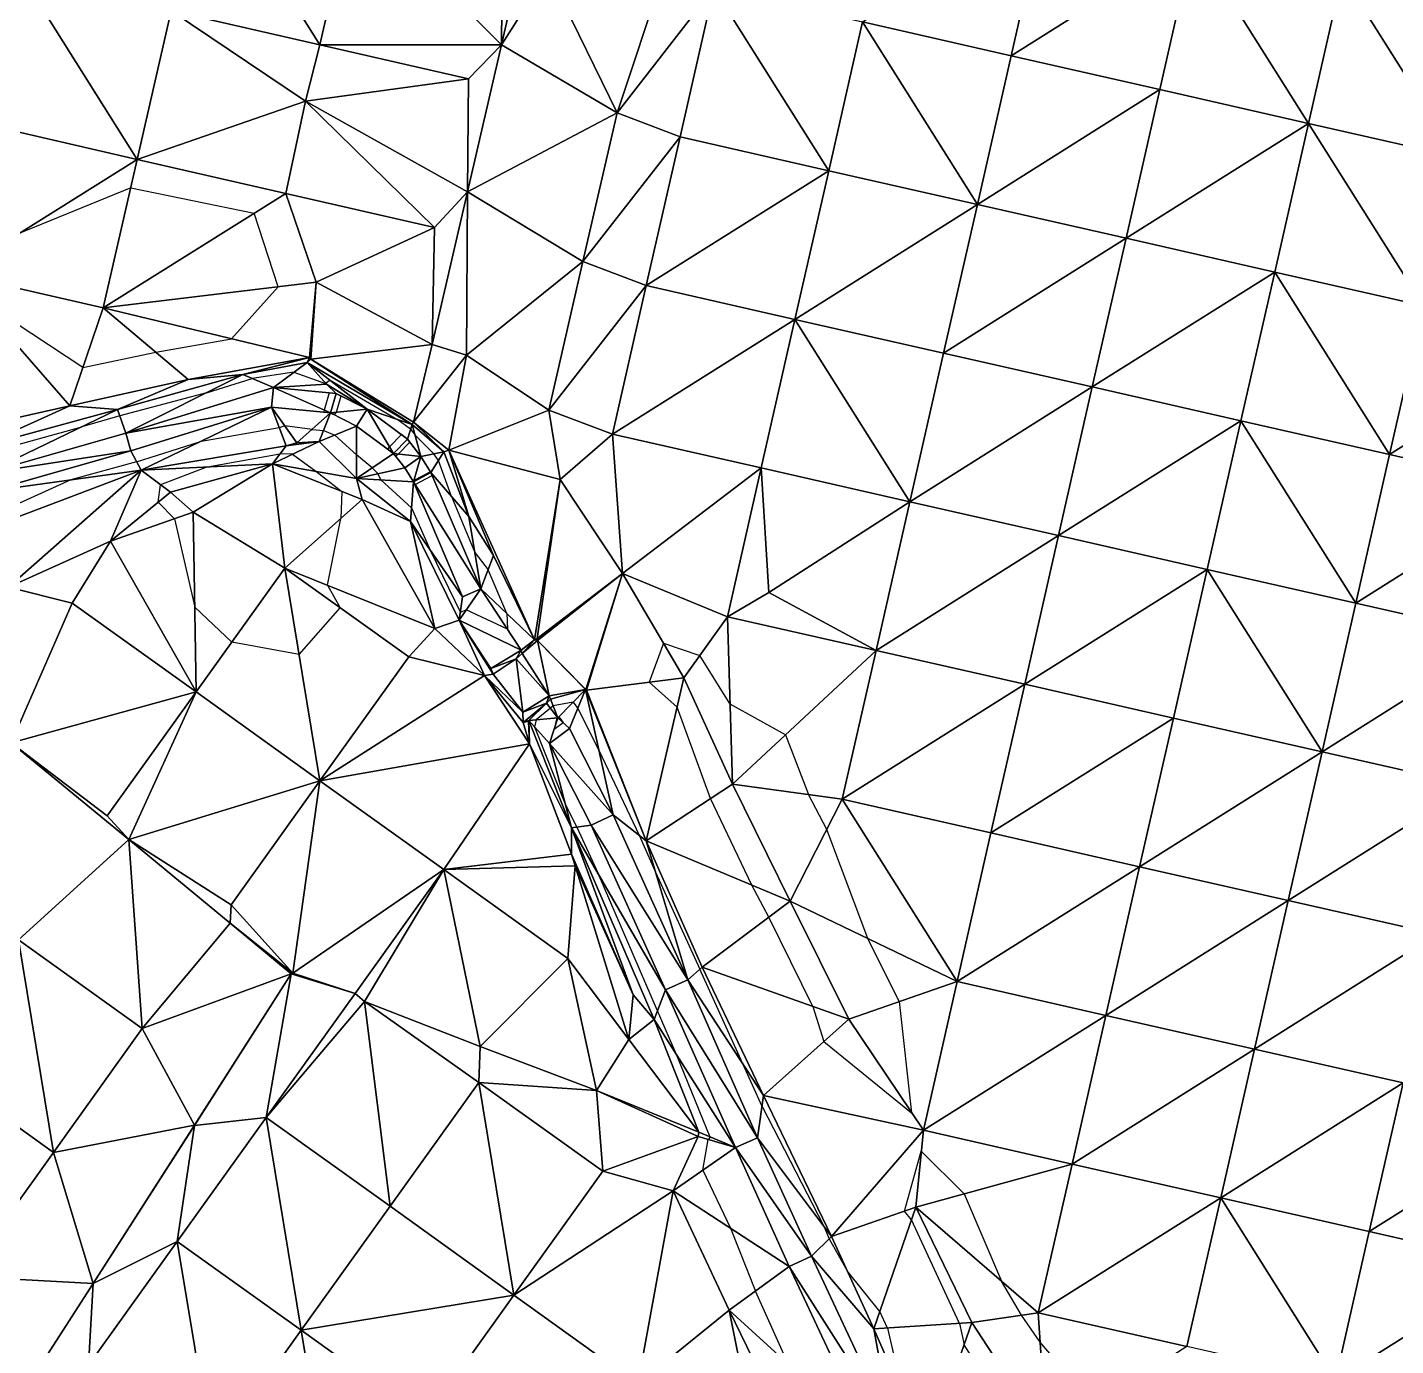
# Model space of a CAD drawing. Extents: x 452550 to 453808, y 451368 to 453069.
# Drawn here: x 452988.3 to 453078.1, y 452758.6 to 452845 of the extents above; entities that cross this region are included whole.
import ezdxf

# ---------------------------------------------------------------- set-up
doc = ezdxf.new("R2010")
doc.units = 0
doc.header["$LTSCALE"] = 0.35
doc.header["$MEASUREMENT"] = 0
doc.linetypes.add('DASHED', pattern=[5442.857143, 3628.571429, -1814.285714])
doc.layers.add('Default', color=42, linetype='Continuous', lineweight=25)
doc.layers.add('FPS_Contours-Minor', color=40, linetype='DASHED', lineweight=25)

msp = doc.modelspace()

# ---------------------------------------------------------------- linework, layer by layer
at = {"layer": 'Default', "color": 8, "linetype": 'Continuous', "lineweight": 25}
for points in [[(453007.498, 452843.91, 13.903), (452997.75, 452846.141, 13.916), (452999.981, 452855.889, 13.884)], [(453009.729, 452853.658, 13.864), (453007.498, 452843.91, 13.903), (452999.981, 452855.889, 13.884)], [(453019.413, 452843.898, 13.848), (453019.477, 452851.427, 13.869), (453021.826, 452854.436, 13.819)], [(453022.468, 452848.705, 13.936), (453019.413, 452843.898, 13.848), (453021.826, 452854.436, 13.819)], [(453007.498, 452843.91, 13.903), (453009.729, 452853.658, 13.864), (453019.413, 452843.898, 13.848)], [(453009.729, 452853.658, 13.864), (453019.477, 452851.427, 13.869), (453019.413, 452843.898, 13.848)], [(453052.851, 452843.185, 13.756), (453043.1, 452845.402, 13.728), (453055.067, 452852.937, 13.889)], [(453052.851, 452843.185, 13.756), (453055.067, 452852.937, 13.889), (453064.818, 452850.72, 13.93)], [(453062.602, 452840.969, 13.91), (453052.851, 452843.185, 13.756), (453064.818, 452850.72, 13.93)], [(453062.602, 452840.969, 13.91), (453064.818, 452850.72, 13.93), (453072.353, 452838.753, 13.986)], [(453072.353, 452838.753, 13.986), (453064.818, 452850.72, 13.93), (453074.57, 452848.504, 13.97)], [(453026.994, 452839.448, 13.721), (453019.413, 452843.898, 13.848), (453022.468, 452848.705, 13.936)], [(453030.004, 452848.481, 13.574), (453026.994, 452839.448, 13.721), (453022.468, 452848.705, 13.936)], [(453033.348, 452847.618, 13.724), (453026.994, 452839.448, 13.721), (453030.004, 452848.481, 13.574)], [(453072.353, 452838.753, 13.986), (453074.57, 452848.504, 13.97), (453082.105, 452836.536, 13.975)], [(453082.105, 452836.536, 13.975), (453074.57, 452848.504, 13.97), (453084.321, 452846.288, 13.97)], [(452995.519, 452836.393, 13.932), (452985.771, 452838.624, 13.935), (452988.002, 452848.372, 13.921)], [(452997.75, 452846.141, 13.916), (452995.519, 452836.393, 13.932), (452988.002, 452848.372, 13.921)], [(453033.348, 452847.618, 13.724), (453031.132, 452837.867, 13.736), (453026.994, 452839.448, 13.721)], [(453031.132, 452837.867, 13.736), (453033.348, 452847.618, 13.724), (453040.883, 452835.65, 13.66)], [(453040.883, 452835.65, 13.66), (453033.348, 452847.618, 13.724), (453043.1, 452845.402, 13.728)], [(452995.519, 452836.393, 13.932), (452997.75, 452846.141, 13.916), (453006.57, 452840.219, 13.9)], [(452997.75, 452846.141, 13.916), (453007.498, 452843.91, 13.903), (453006.57, 452840.219, 13.9)], [(453040.883, 452835.65, 13.66), (453043.1, 452845.402, 13.728), (453050.635, 452833.434, 13.731)], [(453050.635, 452833.434, 13.731), (453043.1, 452845.402, 13.728), (453052.851, 452843.185, 13.756)], [(453007.498, 452843.91, 13.903), (453017.246, 452841.679, 13.874), (453006.57, 452840.219, 13.9)], [(453017.246, 452841.679, 13.874), (453007.498, 452843.91, 13.903), (453019.413, 452843.898, 13.848)], [(453026.994, 452839.448, 13.721), (453017.178, 452834.257, 13.93), (453019.413, 452843.898, 13.848)], [(453017.178, 452834.257, 13.93), (453017.246, 452841.679, 13.874), (453019.413, 452843.898, 13.848)], [(453050.635, 452833.434, 13.731), (453052.851, 452843.185, 13.756), (453062.602, 452840.969, 13.91)], [(453017.246, 452841.679, 13.874), (453017.178, 452834.257, 13.93), (453006.57, 452840.219, 13.9)], [(453060.386, 452831.218, 13.872), (453050.635, 452833.434, 13.731), (453062.602, 452840.969, 13.91)], [(453060.386, 452831.218, 13.872), (453062.602, 452840.969, 13.91), (453072.353, 452838.753, 13.986)], [(453005.267, 452834.162, 13.939), (452995.519, 452836.393, 13.932), (453006.57, 452840.219, 13.9)], [(453015.015, 452831.931, 13.962), (453005.267, 452834.162, 13.939), (453006.57, 452840.219, 13.9)], [(453017.178, 452834.257, 13.93), (453015.015, 452831.931, 13.962), (453006.57, 452840.219, 13.9)], [(452995.519, 452836.393, 13.932), (452983.54, 452828.876, 14.037), (452985.771, 452838.624, 13.935)], [(453026.994, 452839.448, 13.721), (453024.763, 452829.7, 13.741), (453017.178, 452834.257, 13.93)], [(453031.132, 452837.867, 13.736), (453024.763, 452829.7, 13.741), (453026.994, 452839.448, 13.721)], [(453070.137, 452829.001, 13.983), (453060.386, 452831.218, 13.872), (453072.353, 452838.753, 13.986)], [(453070.137, 452829.001, 13.983), (453072.353, 452838.753, 13.986), (453079.888, 452826.785, 13.999)], [(453079.888, 452826.785, 13.999), (453072.353, 452838.753, 13.986), (453082.105, 452836.536, 13.975)], [(453031.132, 452837.867, 13.736), (453028.916, 452828.115, 13.719), (453024.763, 452829.7, 13.741)], [(453028.916, 452828.115, 13.719), (453031.132, 452837.867, 13.736), (453040.883, 452835.65, 13.66)], [(452993.288, 452826.645, 14.29), (452983.54, 452828.876, 14.037), (452995.519, 452836.393, 13.932)], [(453005.267, 452834.162, 13.939), (452993.288, 452826.645, 14.29), (452995.519, 452836.393, 13.932)], [(453038.667, 452825.899, 13.687), (453028.916, 452828.115, 13.719), (453040.883, 452835.65, 13.66)], [(453038.667, 452825.899, 13.687), (453040.883, 452835.65, 13.66), (453050.635, 452833.434, 13.731)], [(452993.288, 452826.645, 14.29), (453005.267, 452834.162, 13.939), (453007.255, 452828.334, 13.937)], [(453005.267, 452834.162, 13.939), (453015.015, 452831.931, 13.962), (453007.255, 452828.334, 13.937)], [(453014.88, 452824.258, 13.838), (453015.015, 452831.931, 13.962), (453017.178, 452834.257, 13.93)], [(453017.114, 452823.541, 13.807), (453014.88, 452824.258, 13.838), (453017.178, 452834.257, 13.93)], [(453017.178, 452834.257, 13.93), (453024.763, 452829.7, 13.741), (453017.114, 452823.541, 13.807)], [(453048.418, 452823.683, 13.745), (453038.667, 452825.899, 13.687), (453050.635, 452833.434, 13.731)], [(453048.418, 452823.683, 13.745), (453050.635, 452833.434, 13.731), (453060.386, 452831.218, 13.872)], [(453007.255, 452828.334, 13.937), (453015.015, 452831.931, 13.962), (453014.88, 452824.258, 13.838)], [(453058.17, 452821.466, 13.827), (453048.418, 452823.683, 13.745), (453060.386, 452831.218, 13.872)], [(453058.17, 452821.466, 13.827), (453060.386, 452831.218, 13.872), (453070.137, 452829.001, 13.983)], [(453024.763, 452829.7, 13.741), (453022.532, 452819.952, 13.636), (453017.114, 452823.541, 13.807)], [(453028.916, 452828.115, 13.719), (453022.532, 452819.952, 13.636), (453024.763, 452829.7, 13.741)], [(452983.54, 452828.876, 14.037), (452991.112, 452820.235, 13.815), (452983.214, 452818.445, 13.911)], [(452983.54, 452828.876, 14.037), (452993.288, 452826.645, 14.29), (452991.112, 452820.235, 13.815)], [(453067.921, 452819.25, 13.931), (453058.17, 452821.466, 13.827), (453070.137, 452829.001, 13.983)], [(453067.921, 452819.25, 13.931), (453070.137, 452829.001, 13.983), (453077.672, 452817.034, 13.966)], [(453077.672, 452817.034, 13.966), (453070.137, 452829.001, 13.983), (453079.888, 452826.785, 13.999)], [(452993.288, 452826.645, 14.29), (453007.255, 452828.334, 13.937), (453006.813, 452823.402, 13.824)], [(453006.813, 452823.402, 13.824), (453007.255, 452828.334, 13.937), (453006.915, 452823.279, 13.785)], [(453006.915, 452823.279, 13.785), (453007.255, 452828.334, 13.937), (453014.88, 452824.258, 13.838)], [(453028.916, 452828.115, 13.719), (453026.699, 452818.364, 13.786), (453022.532, 452819.952, 13.636)], [(453026.699, 452818.364, 13.786), (453028.916, 452828.115, 13.719), (453038.667, 452825.899, 13.687)], [(452993.288, 452826.645, 14.29), (452998.875, 452821.947, 13.821), (452991.112, 452820.235, 13.815)], [(452993.288, 452826.645, 14.29), (453006.813, 452823.402, 13.824), (452998.875, 452821.947, 13.821)], [(453077.672, 452817.034, 13.966), (453079.888, 452826.785, 13.999), (453089.64, 452824.569, 13.983)], [(453036.451, 452816.148, 13.75), (453026.699, 452818.364, 13.786), (453038.667, 452825.899, 13.687)], [(453036.451, 452816.148, 13.75), (453038.667, 452825.899, 13.687), (453046.202, 452813.931, 13.755)], [(453046.202, 452813.931, 13.755), (453038.667, 452825.899, 13.687), (453048.418, 452823.683, 13.745)], [(453006.915, 452823.279, 13.785), (453014.88, 452824.258, 13.838), (453013.644, 452819.148, 13.723)], [(453017.114, 452823.541, 13.807), (453013.644, 452819.148, 13.723), (453014.88, 452824.258, 13.838)], [(453087.423, 452814.818, 13.978), (453077.672, 452817.034, 13.966), (453089.64, 452824.569, 13.983)], [(453006.813, 452823.402, 13.824), (453002.442, 452822.271, 13.703), (452998.875, 452821.947, 13.821)], [(453002.442, 452822.271, 13.703), (453006.813, 452823.402, 13.824), (453006.673, 452823.075, 13.786)], [(453006.673, 452823.075, 13.786), (453006.813, 452823.402, 13.824), (453006.915, 452823.279, 13.785)], [(453017.114, 452823.541, 13.807), (453015.97, 452817.313, 13.676), (453013.644, 452819.148, 13.723)], [(453017.114, 452823.541, 13.807), (453022.532, 452819.952, 13.636), (453015.97, 452817.313, 13.676)], [(453046.202, 452813.931, 13.755), (453048.418, 452823.683, 13.745), (453058.17, 452821.466, 13.827)], [(453002.442, 452822.271, 13.703), (453006.673, 452823.075, 13.786), (453004.452, 452821.432, 13.054)], [(453006.673, 452823.075, 13.786), (453007.928, 452821.638, 13.487), (453004.452, 452821.432, 13.054)], [(453006.673, 452823.075, 13.786), (453006.915, 452823.279, 13.785), (453013.55, 452819, 13.737)], [(453010.6, 452820.003, 13.039), (453007.928, 452821.638, 13.487), (453006.673, 452823.075, 13.786)], [(453010.6, 452820.003, 13.039), (453006.673, 452823.075, 13.786), (453013.55, 452819, 13.737)], [(453006.915, 452823.279, 13.785), (453013.644, 452819.148, 13.723), (453013.55, 452819, 13.737)], [(452998.875, 452821.947, 13.821), (452994.24, 452819.975, 13.657), (452991.112, 452820.235, 13.815)], [(452994.24, 452819.975, 13.657), (452998.875, 452821.947, 13.821), (453002.442, 452822.271, 13.703)], [(452994.773, 452818.425, 13.046), (452994.24, 452819.975, 13.657), (453002.442, 452822.271, 13.703)], [(453002.442, 452822.271, 13.703), (453004.452, 452821.432, 13.054), (452994.773, 452818.425, 13.046)], [(453007.928, 452821.638, 13.487), (453008.577, 452821.026, 12.993), (453004.452, 452821.432, 13.054)], [(453010.6, 452820.003, 13.039), (453008.577, 452821.026, 12.993), (453007.928, 452821.638, 13.487)], [(453004.452, 452821.432, 13.054), (453004.325, 452820.138, 13.054), (452994.773, 452818.425, 13.046)], [(453008.208, 452819.756, 12.993), (453004.325, 452820.138, 13.054), (453004.452, 452821.432, 13.054)], [(453008.577, 452821.026, 12.993), (453008.208, 452819.756, 12.993), (453004.452, 452821.432, 13.054)], [(453008.577, 452821.026, 12.993), (453010.6, 452820.003, 13.039), (453008.208, 452819.756, 12.993)], [(453055.953, 452811.715, 13.826), (453046.202, 452813.931, 13.755), (453058.17, 452821.466, 13.827)], [(453055.953, 452811.715, 13.826), (453058.17, 452821.466, 13.827), (453067.921, 452819.25, 13.931)], [(452983.214, 452818.445, 13.911), (452991.112, 452820.235, 13.815), (452984.993, 452817.469, 13.675)], [(452984.993, 452817.469, 13.675), (452991.112, 452820.235, 13.815), (452994.24, 452819.975, 13.657)], [(452985.566, 452815.814, 13.076), (452984.993, 452817.469, 13.675), (452994.24, 452819.975, 13.657)], [(452994.24, 452819.975, 13.657), (452994.773, 452818.425, 13.046), (452985.566, 452815.814, 13.076)], [(453004.325, 452820.138, 13.054), (452995.1, 452817.271, 13.046), (452994.773, 452818.425, 13.046)], [(452995.775, 452815.995, 13.864), (452995.1, 452817.271, 13.046), (453004.325, 452820.138, 13.054)], [(453004.325, 452820.138, 13.054), (453005.289, 452817.606, 13.888), (452995.775, 452815.995, 13.864)], [(453006.001, 452817.798, 13.91), (453005.289, 452817.606, 13.888), (453004.325, 452820.138, 13.054)], [(453008.208, 452819.756, 12.993), (453006.001, 452817.798, 13.91), (453004.325, 452820.138, 13.054)], [(453007.465, 452817.883, 13.824), (453006.001, 452817.798, 13.91), (453008.208, 452819.756, 12.993)], [(453009.915, 452818.893, 13.039), (453007.465, 452817.883, 13.824), (453008.208, 452819.756, 12.993)], [(453010.6, 452820.003, 13.039), (453009.915, 452818.893, 13.039), (453008.208, 452819.756, 12.993)], [(453010.6, 452820.003, 13.039), (453012.335, 452817.098, 12.993), (453009.915, 452818.893, 13.039)], [(453013.55, 452819, 13.737), (453013.252, 452818.037, 12.993), (453010.6, 452820.003, 13.039)], [(453010.6, 452820.003, 13.039), (453013.252, 452818.037, 12.993), (453012.335, 452817.098, 12.993)], [(453023.272, 452815.397, 13.827), (453015.97, 452817.313, 13.676), (453022.532, 452819.952, 13.636)], [(453023.272, 452815.397, 13.827), (453022.532, 452819.952, 13.636), (453026.699, 452818.364, 13.786)], [(453009.902, 452815.468, 13.876), (453007.465, 452817.883, 13.824), (453009.915, 452818.893, 13.039)], [(453012.335, 452817.098, 12.993), (453009.902, 452815.468, 13.876), (453009.915, 452818.893, 13.039)], [(453013.55, 452819, 13.737), (453014.134, 452816.905, 13.034), (453013.252, 452818.037, 12.993)], [(453015.644, 452817.211, 13.867), (453013.55, 452819, 13.737), (453013.644, 452819.148, 13.723)], [(453013.55, 452819, 13.737), (453015.644, 452817.211, 13.867), (453014.134, 452816.905, 13.034)], [(453015.97, 452817.313, 13.676), (453015.644, 452817.211, 13.867), (453013.644, 452819.148, 13.723)], [(453065.705, 452809.499, 13.895), (453055.953, 452811.715, 13.826), (453067.921, 452819.25, 13.931)], [(453065.705, 452809.499, 13.895), (453067.921, 452819.25, 13.931), (453075.456, 452807.283, 13.943)], [(453075.456, 452807.283, 13.943), (453067.921, 452819.25, 13.931), (453077.672, 452817.034, 13.966)], [(452994.773, 452818.425, 13.046), (452995.1, 452817.271, 13.046), (452985.566, 452815.814, 13.076)], [(453013.252, 452818.037, 12.993), (453014.134, 452816.905, 13.034), (453012.335, 452817.098, 12.993)], [(453027.361, 452809.228, 13.836), (453023.272, 452815.397, 13.827), (453026.699, 452818.364, 13.786)], [(453027.361, 452809.228, 13.836), (453026.699, 452818.364, 13.786), (453036.451, 452816.148, 13.75)], [(452995.1, 452817.271, 13.046), (452985.808, 452814.635, 13.076), (452985.566, 452815.814, 13.076)], [(452985.808, 452814.635, 13.076), (452995.1, 452817.271, 13.046), (452995.775, 452815.995, 13.864)], [(453005.289, 452817.606, 13.888), (453004.399, 452816.431, 14.133), (452995.775, 452815.995, 13.864)], [(453007.465, 452817.883, 13.824), (453004.399, 452816.431, 14.133), (453005.289, 452817.606, 13.888)], [(453007.465, 452817.883, 13.824), (453009.902, 452815.468, 13.876), (453004.399, 452816.431, 14.133)], [(453006.001, 452817.798, 13.91), (453007.465, 452817.883, 13.824), (453005.289, 452817.606, 13.888)], [(453013.066, 452816.161, 13.034), (453009.902, 452815.468, 13.876), (453012.335, 452817.098, 12.993)], [(453014.134, 452816.905, 13.034), (453013.066, 452816.161, 13.034), (453012.335, 452817.098, 12.993)], [(453015.644, 452817.211, 13.867), (453014.793, 452815.843, 12.998), (453014.134, 452816.905, 13.034)], [(453014.793, 452815.843, 12.998), (453015.644, 452817.211, 13.867), (453017.272, 452812.963, 13.918)], [(453015.644, 452817.211, 13.867), (453015.97, 452817.313, 13.676), (453017.272, 452812.963, 13.918)], [(453021.592, 452804.88, 13.949), (453018.894, 452810.407, 13.813), (453015.97, 452817.313, 13.676)], [(453018.894, 452810.407, 13.813), (453017.272, 452812.963, 13.918), (453015.97, 452817.313, 13.676)], [(453023.272, 452815.397, 13.827), (453021.592, 452804.88, 13.949), (453015.97, 452817.313, 13.676)], [(453004.399, 452816.431, 14.133), (452997.703, 452814.568, 14.069), (452995.775, 452815.995, 13.864)], [(452999.193, 452813.251, 14.077), (452997.703, 452814.568, 14.069), (453004.399, 452816.431, 14.133)], [(453005.213, 452809.584, 14.102), (452999.193, 452813.251, 14.077), (453004.399, 452816.431, 14.133)], [(453004.399, 452816.431, 14.133), (453009.902, 452815.468, 13.876), (453010.284, 452814.076, 13.961)], [(453005.213, 452809.584, 14.102), (453004.399, 452816.431, 14.133), (453010.284, 452814.076, 13.961)], [(453009.902, 452815.468, 13.876), (453013.066, 452816.161, 13.034), (453013.636, 452815.242, 12.998)], [(453014.134, 452816.905, 13.034), (453013.636, 452815.242, 12.998), (453013.066, 452816.161, 13.034)], [(453014.134, 452816.905, 13.034), (453014.793, 452815.843, 12.998), (453013.636, 452815.242, 12.998)], [(453027.361, 452809.228, 13.836), (453036.451, 452816.148, 13.75), (453034.234, 452806.396, 13.859)], [(453034.234, 452806.396, 13.859), (453036.451, 452816.148, 13.75), (453036.954, 452807.971, 13.734)], [(453036.451, 452816.148, 13.75), (453046.202, 452813.931, 13.755), (453036.954, 452807.971, 13.734)], [(453075.456, 452807.283, 13.943), (453077.672, 452817.034, 13.966), (453087.423, 452814.818, 13.978)], [(452985.808, 452814.635, 13.076), (452995.775, 452815.995, 13.864), (452981.405, 452810.563, 13.599)], [(452995.775, 452815.995, 13.864), (452987.076, 452808.334, 13.669), (452981.405, 452810.563, 13.599)], [(452995.775, 452815.995, 13.864), (452993.773, 452811.347, 13.736), (452987.076, 452808.334, 13.669)], [(452993.773, 452811.347, 13.736), (452995.775, 452815.995, 13.864), (452997.703, 452814.568, 14.069)], [(453013.44, 452812.641, 13.767), (453010.284, 452814.076, 13.961), (453009.902, 452815.468, 13.876)], [(453013.636, 452815.242, 12.998), (453013.44, 452812.641, 13.767), (453009.902, 452815.468, 13.876)], [(453016.856, 452807.701, 13.079), (453013.44, 452812.641, 13.767), (453013.636, 452815.242, 12.998)], [(453013.636, 452815.242, 12.998), (453014.793, 452815.843, 12.998), (453018.052, 452808.212, 13.079)], [(453018.052, 452808.212, 13.079), (453016.856, 452807.701, 13.079), (453013.636, 452815.242, 12.998)], [(453017.272, 452812.963, 13.918), (453018.052, 452808.212, 13.079), (453014.793, 452815.843, 12.998)], [(453023.272, 452815.397, 13.827), (453021.751, 452804.973, 13.909), (453021.592, 452804.88, 13.949)], [(453027.361, 452809.228, 13.836), (453021.751, 452804.973, 13.909), (453023.272, 452815.397, 13.827)], [(452999.193, 452813.251, 14.077), (452993.773, 452811.347, 13.736), (452997.703, 452814.568, 14.069)], [(453085.207, 452805.066, 13.978), (453075.456, 452807.283, 13.943), (453087.423, 452814.818, 13.978)], [(453005.213, 452809.584, 14.102), (453010.284, 452814.076, 13.961), (453015.046, 452805.625, 13.743)], [(453010.284, 452814.076, 13.961), (453013.44, 452812.641, 13.767), (453015.046, 452805.625, 13.743)], [(453046.202, 452813.931, 13.755), (453043.986, 452804.18, 13.78), (453036.954, 452807.971, 13.734)], [(453043.986, 452804.18, 13.78), (453046.202, 452813.931, 13.755), (453055.953, 452811.715, 13.826)], [(452999.193, 452813.251, 14.077), (452999.385, 452801.457, 13.932), (452993.773, 452811.347, 13.736)], [(453005.213, 452809.584, 14.102), (452999.385, 452801.457, 13.932), (452999.193, 452813.251, 14.077)], [(453016.651, 452806.175, 13.703), (453015.046, 452805.625, 13.743), (453013.44, 452812.641, 13.767)], [(453016.856, 452807.701, 13.079), (453016.651, 452806.175, 13.703), (453013.44, 452812.641, 13.767)], [(453017.272, 452812.963, 13.918), (453018.894, 452810.407, 13.813), (453018.052, 452808.212, 13.079)], [(453053.737, 452801.964, 13.814), (453043.986, 452804.18, 13.78), (453055.953, 452811.715, 13.826)], [(453053.737, 452801.964, 13.814), (453055.953, 452811.715, 13.826), (453065.705, 452809.499, 13.895)], [(452991.259, 452807.285, 13.75), (452987.076, 452808.334, 13.669), (452993.773, 452811.347, 13.736)], [(452999.385, 452801.457, 13.932), (452991.259, 452807.285, 13.75), (452993.773, 452811.347, 13.736)], [(453018.052, 452808.212, 13.079), (453018.894, 452810.407, 13.813), (453021.592, 452804.88, 13.949)], [(453007.511, 452795.629, 13.85), (452999.385, 452801.457, 13.932), (453005.213, 452809.584, 14.102)], [(453013.339, 452803.756, 13.873), (453005.213, 452809.584, 14.102), (453015.046, 452805.625, 13.743)], [(453013.339, 452803.756, 13.873), (453007.511, 452795.629, 13.85), (453005.213, 452809.584, 14.102)], [(453027.361, 452809.228, 13.836), (453021.782, 452804.826, 13.954), (453021.751, 452804.973, 13.909)], [(453027.361, 452809.228, 13.836), (453024.942, 452801.62, 13.924), (453021.782, 452804.826, 13.954)], [(453027.361, 452809.228, 13.836), (453024.997, 452801.584, 13.854), (453024.942, 452801.62, 13.924)], [(453031.388, 452802.377, 14.082), (453024.997, 452801.584, 13.854), (453027.361, 452809.228, 13.836)], [(453031.388, 452802.377, 14.082), (453027.361, 452809.228, 13.836), (453034.234, 452806.396, 13.859)], [(453063.488, 452799.748, 13.854), (453053.737, 452801.964, 13.814), (453065.705, 452809.499, 13.895)], [(453063.488, 452799.748, 13.854), (453065.705, 452809.499, 13.895), (453073.24, 452797.531, 13.9)], [(453073.24, 452797.531, 13.9), (453065.705, 452809.499, 13.895), (453075.456, 452807.283, 13.943)], [(452987.076, 452808.334, 13.669), (452991.259, 452807.285, 13.75), (452987.261, 452798.125, 13.906)], [(453018.052, 452808.212, 13.079), (453016.651, 452806.175, 13.703), (453016.856, 452807.701, 13.079)], [(453018.052, 452808.212, 13.079), (453020.714, 452804.203, 13.718), (453016.651, 452806.175, 13.703)], [(453021.592, 452804.88, 13.949), (453020.714, 452804.203, 13.718), (453018.052, 452808.212, 13.079)], [(452991.259, 452807.285, 13.75), (452999.385, 452801.457, 13.932), (452987.261, 452798.125, 13.906)], [(453043.986, 452804.18, 13.78), (453034.234, 452806.396, 13.859), (453036.954, 452807.971, 13.734)], [(453073.24, 452797.531, 13.9), (453075.456, 452807.283, 13.943), (453085.207, 452805.066, 13.978)], [(453034.576, 452795.417, 14.129), (453031.388, 452802.377, 14.082), (453034.234, 452806.396, 13.859)], [(453034.576, 452795.417, 14.129), (453034.234, 452806.396, 13.859), (453043.986, 452804.18, 13.78)], [(453013.339, 452803.756, 13.873), (453015.046, 452805.625, 13.743), (453018.3, 452802.542, 13.756)], [(453015.046, 452805.625, 13.743), (453016.651, 452806.175, 13.703), (453018.3, 452802.542, 13.756)], [(453018.725, 452802.999, 13.782), (453018.881, 452802.632, 13.802), (453016.651, 452806.175, 13.703)], [(453018.881, 452802.632, 13.802), (453018.3, 452802.542, 13.756), (453016.651, 452806.175, 13.703)], [(453020.714, 452804.203, 13.718), (453018.725, 452802.999, 13.782), (453016.651, 452806.175, 13.703)], [(453020.714, 452804.203, 13.718), (453021.592, 452804.88, 13.949), (453020.775, 452803.984, 13.86)], [(453021.592, 452804.88, 13.949), (453021.782, 452804.826, 13.954), (453020.775, 452803.984, 13.86)], [(453021.782, 452804.826, 13.954), (453022.541, 452801.204, 13.839), (453020.775, 452803.984, 13.86)], [(453021.782, 452804.826, 13.954), (453021.592, 452804.88, 13.949), (453021.751, 452804.973, 13.909)], [(453021.782, 452804.826, 13.954), (453024.936, 452801.618, 13.935), (453022.541, 452801.204, 13.839)], [(453024.942, 452801.62, 13.924), (453024.936, 452801.618, 13.935), (453021.782, 452804.826, 13.954)], [(453082.991, 452795.315, 13.954), (453073.24, 452797.531, 13.9), (453085.207, 452805.066, 13.978)], [(453007.511, 452795.629, 13.85), (453013.339, 452803.756, 13.873), (453018.3, 452802.542, 13.756)], [(453018.725, 452802.999, 13.782), (453020.714, 452804.203, 13.718), (453020.379, 452803.624, 13.949)], [(453018.881, 452802.632, 13.802), (453018.725, 452802.999, 13.782), (453020.379, 452803.624, 13.949)], [(453020.818, 452800.122, 13.777), (453018.881, 452802.632, 13.802), (453020.379, 452803.624, 13.949)], [(453020.714, 452804.203, 13.718), (453020.775, 452803.984, 13.86), (453020.379, 452803.624, 13.949)], [(453020.775, 452803.984, 13.86), (453022.541, 452801.204, 13.839), (453020.379, 452803.624, 13.949)], [(453022.541, 452801.204, 13.839), (453020.818, 452800.122, 13.777), (453020.379, 452803.624, 13.949)], [(453034.576, 452795.417, 14.129), (453043.986, 452804.18, 13.78), (453041.769, 452794.429, 13.943)], [(453041.769, 452794.429, 13.943), (453043.986, 452804.18, 13.78), (453053.737, 452801.964, 13.814)], [(453021.249, 452798.061, 13.623), (453007.511, 452795.629, 13.85), (453018.3, 452802.542, 13.756)], [(453018.881, 452802.632, 13.802), (453020.818, 452800.122, 13.777), (453018.3, 452802.542, 13.756)], [(453021.249, 452798.061, 13.623), (453018.3, 452802.542, 13.756), (453020.846, 452799.444, 13.662)], [(453018.3, 452802.542, 13.756), (453020.818, 452800.122, 13.777), (453020.846, 452799.444, 13.662)], [(453031.388, 452802.377, 14.082), (453028.911, 452791.691, 13.628), (453024.997, 452801.584, 13.854)], [(453034.576, 452795.417, 14.129), (453028.911, 452791.691, 13.628), (453031.388, 452802.377, 14.082)], [(453051.521, 452792.213, 13.797), (453041.769, 452794.429, 13.943), (453053.737, 452801.964, 13.814)], [(453051.521, 452792.213, 13.797), (453053.737, 452801.964, 13.814), (453063.488, 452799.748, 13.854)], [(452999.385, 452801.457, 13.932), (452993.557, 452793.331, 13.931), (452987.261, 452798.125, 13.906)], [(452993.557, 452793.331, 13.931), (452999.385, 452801.457, 13.932), (452994.98, 452791.775, 13.849)], [(452999.385, 452801.457, 13.932), (453007.511, 452795.629, 13.85), (452994.98, 452791.775, 13.849)], [(453020.818, 452800.122, 13.777), (453022.541, 452801.204, 13.839), (453022.378, 452800.731, 13.779)], [(453022.541, 452801.204, 13.839), (453022.642, 452800.995, 13.8), (453022.378, 452800.731, 13.779)], [(453022.642, 452800.995, 13.8), (453023.118, 452799.77, 12.973), (453022.378, 452800.731, 13.779)], [(453024.936, 452801.618, 13.935), (453022.642, 452800.995, 13.8), (453022.541, 452801.204, 13.839)], [(453024.936, 452801.618, 13.935), (453023.118, 452799.77, 12.973), (453022.642, 452800.995, 13.8)], [(453023.876, 452799.057, 13.034), (453023.118, 452799.77, 12.973), (453024.936, 452801.618, 13.935)], [(453026.749, 452793.404, 13.036), (453023.876, 452799.057, 13.034), (453024.936, 452801.618, 13.935)], [(453024.936, 452801.618, 13.935), (453024.942, 452801.62, 13.924), (453024.997, 452801.584, 13.854)], [(453028.911, 452791.691, 13.628), (453026.749, 452793.404, 13.036), (453024.936, 452801.618, 13.935)], [(453024.997, 452801.584, 13.854), (453028.911, 452791.691, 13.628), (453024.936, 452801.618, 13.935)], [(453020.818, 452800.122, 13.777), (453022.378, 452800.731, 13.779), (453020.846, 452799.444, 13.662)], [(453022.378, 452800.731, 13.779), (453021.204, 452799.588, 13.681), (453020.846, 452799.444, 13.662)], [(453022.378, 452800.731, 13.779), (453023.118, 452799.77, 12.973), (453021.204, 452799.588, 13.681)], [(453021.181, 452799.553, 13.676), (453020.846, 452799.444, 13.662), (453021.204, 452799.588, 13.681)], [(453021.181, 452799.553, 13.676), (453021.249, 452798.061, 13.623), (453020.846, 452799.444, 13.662)], [(453021.249, 452798.061, 13.623), (453021.181, 452799.553, 13.676), (453021.204, 452799.588, 13.681)], [(453021.204, 452799.588, 13.681), (453023.118, 452799.77, 12.973), (453022.576, 452798.083, 13.034)], [(453022.576, 452798.083, 13.034), (453024.01, 452792.55, 13.674), (453021.204, 452799.588, 13.681)], [(453024.01, 452792.55, 13.674), (453021.249, 452798.061, 13.623), (453021.204, 452799.588, 13.681)], [(453023.118, 452799.77, 12.973), (453023.876, 452799.057, 13.034), (453022.576, 452798.083, 13.034)], [(453061.272, 452789.996, 13.856), (453051.521, 452792.213, 13.797), (453063.488, 452799.748, 13.854)], [(453061.272, 452789.996, 13.856), (453063.488, 452799.748, 13.854), (453073.24, 452797.531, 13.9)], [(453023.876, 452799.057, 13.034), (453026.749, 452793.404, 13.036), (453022.576, 452798.083, 13.034)], [(452987.729, 452785.205, 13.873), (452987.261, 452798.125, 13.906), (452994.98, 452791.775, 13.849)], [(452987.261, 452798.125, 13.906), (452993.557, 452793.331, 13.931), (452994.98, 452791.775, 13.849)], [(453015.638, 452789.802, 13.853), (453007.511, 452795.629, 13.85), (453021.249, 452798.061, 13.623)], [(453024.019, 452790.821, 13.631), (453015.638, 452789.802, 13.853), (453021.249, 452798.061, 13.623)], [(453024.01, 452792.55, 13.674), (453024.019, 452790.821, 13.631), (453021.249, 452798.061, 13.623)], [(453026.749, 452793.404, 13.036), (453025.306, 452792.712, 13.036), (453022.576, 452798.083, 13.034)], [(453025.306, 452792.712, 13.036), (453024.01, 452792.55, 13.674), (453022.576, 452798.083, 13.034)], [(453071.023, 452787.78, 13.886), (453061.272, 452789.996, 13.856), (453073.24, 452797.531, 13.9)], [(453071.023, 452787.78, 13.886), (453073.24, 452797.531, 13.9), (453082.991, 452795.315, 13.954)], [(453007.511, 452795.629, 13.85), (453001.683, 452787.503, 13.872), (452994.98, 452791.775, 13.849)], [(453001.683, 452787.503, 13.872), (453007.511, 452795.629, 13.85), (453005.724, 452783.003, 13.932)], [(453007.511, 452795.629, 13.85), (453015.638, 452789.802, 13.853), (453005.724, 452783.003, 13.932)], [(453038.361, 452787.726, 14.136), (453028.911, 452791.691, 13.628), (453034.576, 452795.417, 14.129)], [(453038.361, 452787.726, 14.136), (453034.576, 452795.417, 14.129), (453041.769, 452794.429, 13.943)], [(453080.774, 452785.564, 13.93), (453071.023, 452787.78, 13.886), (453082.991, 452795.315, 13.954)], [(453038.361, 452787.726, 14.136), (453041.769, 452794.429, 13.943), (453049.304, 452782.461, 13.844)], [(453049.304, 452782.461, 13.844), (453041.769, 452794.429, 13.943), (453051.521, 452792.213, 13.797)], [(453025.306, 452792.712, 13.036), (453026.749, 452793.404, 13.036), (453031.64, 452782.571, 13.058)], [(453028.911, 452791.691, 13.628), (453031.64, 452782.571, 13.058), (453026.749, 452793.404, 13.036)], [(453024.01, 452792.55, 13.674), (453025.306, 452792.712, 13.036), (453030.179, 452781.918, 13.058)], [(453029.428, 452779.968, 13.688), (453028.065, 452781.598, 13.717), (453024.01, 452792.55, 13.674)], [(453028.065, 452781.598, 13.717), (453024.019, 452790.821, 13.631), (453024.01, 452792.55, 13.674)], [(453030.179, 452781.918, 13.058), (453029.428, 452779.968, 13.688), (453024.01, 452792.55, 13.674)], [(453025.306, 452792.712, 13.036), (453031.64, 452782.571, 13.058), (453030.179, 452781.918, 13.058)], [(453049.304, 452782.461, 13.844), (453051.521, 452792.213, 13.797), (453061.272, 452789.996, 13.856)], [(452995.856, 452779.377, 13.874), (452987.729, 452785.205, 13.873), (452994.98, 452791.775, 13.849)], [(452994.98, 452791.775, 13.849), (453001.683, 452787.503, 13.872), (453001.628, 452786.29, 13.943)], [(452995.856, 452779.377, 13.874), (452994.98, 452791.775, 13.849), (453001.628, 452786.29, 13.943)], [(453028.911, 452791.691, 13.628), (453032.572, 452783.397, 13.576), (453031.64, 452782.571, 13.058)], [(453038.361, 452787.726, 14.136), (453032.572, 452783.397, 13.576), (453028.911, 452791.691, 13.628)], [(453015.638, 452789.802, 13.853), (453024.019, 452790.821, 13.631), (453024.241, 452790.044, 13.727)], [(453028.065, 452781.598, 13.717), (453024.241, 452790.044, 13.727), (453024.019, 452790.821, 13.631)], [(453015.638, 452789.802, 13.853), (453009.81, 452781.675, 13.813), (453005.724, 452783.003, 13.932)], [(453009.81, 452781.675, 13.813), (453015.638, 452789.802, 13.853), (453010.425, 452781.154, 13.906)], [(453015.638, 452789.802, 13.853), (453018.022, 452778.212, 13.867), (453010.425, 452781.154, 13.906)], [(453023.764, 452783.974, 13.841), (453015.638, 452789.802, 13.853), (453024.241, 452790.044, 13.727)], [(453015.638, 452789.802, 13.853), (453023.764, 452783.974, 13.841), (453018.022, 452778.212, 13.867)], [(453023.764, 452783.974, 13.841), (453024.241, 452790.044, 13.727), (453027.763, 452778.662, 13.961)], [(453024.241, 452790.044, 13.727), (453028.065, 452781.598, 13.717), (453027.763, 452778.662, 13.961)], [(453059.056, 452780.245, 13.866), (453049.304, 452782.461, 13.844), (453061.272, 452789.996, 13.856)], [(453059.056, 452780.245, 13.866), (453061.272, 452789.996, 13.856), (453071.023, 452787.78, 13.886)], [(453001.628, 452786.29, 13.943), (453001.683, 452787.503, 13.872), (453005.724, 452783.003, 13.932)], [(453042.194, 452779.999, 14.137), (453032.572, 452783.397, 13.576), (453038.361, 452787.726, 14.136)], [(453042.194, 452779.999, 14.137), (453038.361, 452787.726, 14.136), (453049.304, 452782.461, 13.844)], [(453068.807, 452778.029, 13.871), (453059.056, 452780.245, 13.866), (453071.023, 452787.78, 13.886)], [(453068.807, 452778.029, 13.871), (453071.023, 452787.78, 13.886), (453080.774, 452785.564, 13.93)], [(452995.856, 452779.377, 13.874), (453001.628, 452786.29, 13.943), (453005.629, 452782.975, 13.966)], [(453005.629, 452782.975, 13.966), (453001.628, 452786.29, 13.943), (453005.724, 452783.003, 13.932)], [(452990.028, 452771.251, 13.832), (452981.901, 452777.079, 13.846), (452987.729, 452785.205, 13.873)], [(452995.856, 452779.377, 13.874), (452990.028, 452771.251, 13.832), (452987.729, 452785.205, 13.873)], [(453078.558, 452775.812, 13.924), (453068.807, 452778.029, 13.871), (453080.774, 452785.564, 13.93)], [(453023.764, 452783.974, 13.841), (453025.644, 452775.318, 13.974), (453018.022, 452778.212, 13.867)], [(453025.644, 452775.318, 13.974), (453023.764, 452783.974, 13.841), (453027.763, 452778.662, 13.961)], [(452999.285, 452773.054, 13.853), (452995.856, 452779.377, 13.874), (453005.629, 452782.975, 13.966)], [(452999.285, 452773.041, 13.871), (453005.629, 452782.975, 13.966), (452999.28, 452773.027, 13.85)], [(453005.629, 452782.975, 13.966), (453003.982, 452773.549, 13.821), (452999.28, 452773.027, 13.85)], [(452999.285, 452773.041, 13.871), (452999.285, 452773.054, 13.853), (453005.629, 452782.975, 13.966)], [(453009.81, 452781.675, 13.813), (453003.982, 452773.549, 13.821), (453005.629, 452782.975, 13.966)], [(453009.81, 452781.675, 13.813), (453005.629, 452782.975, 13.966), (453005.724, 452783.003, 13.932)], [(453032.572, 452783.397, 13.576), (453036.611, 452774.98, 13.668), (453031.64, 452782.571, 13.058)], [(453042.194, 452779.999, 14.137), (453036.611, 452774.98, 13.668), (453032.572, 452783.397, 13.576)], [(453030.179, 452781.918, 13.058), (453031.64, 452782.571, 13.058), (453036.217, 452772.223, 13.027)], [(453036.611, 452774.98, 13.668), (453036.217, 452772.223, 13.027), (453031.64, 452782.571, 13.058)], [(453042.194, 452779.999, 14.137), (453049.304, 452782.461, 13.844), (453047.088, 452772.71, 13.975)], [(453047.088, 452772.71, 13.975), (453049.304, 452782.461, 13.844), (453059.056, 452780.245, 13.866)], [(453003.982, 452773.549, 13.821), (453009.81, 452781.675, 13.813), (453010.425, 452781.154, 13.906)], [(453012.108, 452767.721, 13.895), (453003.982, 452773.549, 13.821), (453010.425, 452781.154, 13.906)], [(453017.936, 452775.847, 13.871), (453012.108, 452767.721, 13.895), (453010.425, 452781.154, 13.906)], [(453018.022, 452778.212, 13.867), (453017.936, 452775.847, 13.871), (453010.425, 452781.154, 13.906)], [(453027.763, 452778.662, 13.961), (453028.065, 452781.598, 13.717), (453029.428, 452779.968, 13.688)], [(453034.757, 452771.569, 13.027), (453029.428, 452779.968, 13.688), (453030.179, 452781.918, 13.058)], [(453036.217, 452772.223, 13.027), (453034.757, 452771.569, 13.027), (453030.179, 452781.918, 13.058)], [(453056.839, 452770.494, 13.847), (453047.088, 452772.71, 13.975), (453059.056, 452780.245, 13.866)], [(453056.839, 452770.494, 13.847), (453059.056, 452780.245, 13.866), (453068.807, 452778.029, 13.871)], [(452990.028, 452771.251, 13.832), (452995.856, 452779.377, 13.874), (452999.285, 452773.054, 13.853)], [(453032.371, 452772.576, 13.711), (453027.763, 452778.662, 13.961), (453029.428, 452779.968, 13.688)], [(453034.757, 452771.569, 13.027), (453032.371, 452772.576, 13.711), (453029.428, 452779.968, 13.688)], [(453042.194, 452779.999, 14.137), (453047.088, 452772.71, 13.975), (453036.611, 452774.98, 13.668)], [(453032.371, 452772.576, 13.711), (453025.644, 452775.318, 13.974), (453027.763, 452778.662, 13.961)], [(453025.644, 452775.318, 13.974), (453017.936, 452775.847, 13.871), (453018.022, 452778.212, 13.867)], [(453066.591, 452768.277, 13.836), (453056.839, 452770.494, 13.847), (453068.807, 452778.029, 13.871)], [(453066.591, 452768.277, 13.836), (453068.807, 452778.029, 13.871), (453078.558, 452775.812, 13.924)], [(452990.028, 452771.251, 13.832), (452984.2, 452763.125, 13.877), (452981.901, 452777.079, 13.846)], [(453020.234, 452761.893, 13.857), (453012.108, 452767.721, 13.895), (453017.936, 452775.847, 13.871)], [(453026.062, 452770.02, 13.921), (453020.234, 452761.893, 13.857), (453017.936, 452775.847, 13.871)], [(453026.062, 452770.02, 13.921), (453017.936, 452775.847, 13.871), (453025.644, 452775.318, 13.974)], [(453076.342, 452766.061, 13.875), (453066.591, 452768.277, 13.836), (453078.558, 452775.812, 13.924)], [(453076.342, 452766.061, 13.875), (453078.558, 452775.812, 13.924), (453088.309, 452773.596, 13.975)], [(453025.644, 452775.318, 13.974), (453032.371, 452772.576, 13.711), (453032.321, 452772.302, 13.673)], [(453026.062, 452770.02, 13.921), (453025.644, 452775.318, 13.974), (453032.321, 452772.302, 13.673)], [(453041.067, 452765.73, 13.556), (453036.217, 452772.223, 13.027), (453036.611, 452774.98, 13.668)], [(453047.088, 452772.71, 13.975), (453041.067, 452765.73, 13.556), (453036.611, 452774.98, 13.668)], [(453003.982, 452773.549, 13.821), (452998.154, 452765.423, 13.845), (452999.28, 452773.027, 13.85)], [(453006.28, 452759.595, 13.877), (452998.154, 452765.423, 13.845), (453003.982, 452773.549, 13.821)], [(453012.108, 452767.721, 13.895), (453006.28, 452759.595, 13.877), (453003.982, 452773.549, 13.821)], [(453086.093, 452763.845, 13.918), (453076.342, 452766.061, 13.875), (453088.309, 452773.596, 13.975)], [(452990.028, 452771.251, 13.832), (452999.285, 452773.054, 13.853), (452992.624, 452762.651, 13.862)], [(452999.285, 452773.054, 13.853), (452999.28, 452773.027, 13.85), (452992.624, 452762.651, 13.862)], [(452999.28, 452773.027, 13.85), (452998.154, 452765.423, 13.845), (452992.624, 452762.651, 13.862)], [(452999.28, 452773.027, 13.85), (452999.285, 452773.054, 13.853), (452999.285, 452773.041, 13.871)], [(453026.062, 452770.02, 13.921), (453032.321, 452772.302, 13.673), (453030.686, 452768.745, 13.933)], [(453030.686, 452768.745, 13.933), (453032.321, 452772.302, 13.673), (453034.757, 452771.569, 13.027)], [(453032.321, 452772.302, 13.673), (453032.371, 452772.576, 13.711), (453034.757, 452771.569, 13.027)], [(453036.217, 452772.223, 13.027), (453039.745, 452764.441, 13.054), (453034.757, 452771.569, 13.027)], [(453041.067, 452765.73, 13.556), (453039.745, 452764.441, 13.054), (453036.217, 452772.223, 13.027)], [(453046.587, 452767.661, 14.069), (453041.067, 452765.73, 13.556), (453047.088, 452772.71, 13.975)], [(453046.587, 452767.661, 14.069), (453047.088, 452772.71, 13.975), (453056.839, 452770.494, 13.847)], [(453038.292, 452763.771, 13.054), (453030.686, 452768.745, 13.933), (453034.757, 452771.569, 13.027)], [(453039.745, 452764.441, 13.054), (453038.292, 452763.771, 13.054), (453034.757, 452771.569, 13.027)], [(452984.2, 452763.125, 13.877), (452990.028, 452771.251, 13.832), (452992.624, 452762.651, 13.862)], [(453046.587, 452767.661, 14.069), (453056.839, 452770.494, 13.847), (453054.623, 452760.742, 13.971)], [(453054.623, 452760.742, 13.971), (453056.839, 452770.494, 13.847), (453066.591, 452768.277, 13.836)], [(453020.234, 452761.893, 13.857), (453026.062, 452770.02, 13.921), (453030.686, 452768.745, 13.933)], [(453028.36, 452756.065, 13.847), (453020.234, 452761.893, 13.857), (453030.686, 452768.745, 13.933)], [(453028.36, 452756.065, 13.847), (453030.686, 452768.745, 13.933), (453034.361, 452760.91, 13.848)], [(453034.361, 452760.91, 13.848), (453030.686, 452768.745, 13.933), (453038.292, 452763.771, 13.054)], [(453020.234, 452761.893, 13.857), (453006.28, 452759.595, 13.877), (453012.108, 452767.721, 13.895)], [(453064.374, 452758.526, 13.82), (453054.623, 452760.742, 13.971), (453066.591, 452768.277, 13.836)], [(453064.374, 452758.526, 13.82), (453066.591, 452768.277, 13.836), (453074.126, 452756.31, 13.833)], [(453074.126, 452756.31, 13.833), (453066.591, 452768.277, 13.836), (453076.342, 452766.061, 13.875)], [(453046.587, 452767.661, 14.069), (453043.848, 452759.679, 13.405), (453041.067, 452765.73, 13.556)], [(453050.274, 452760.092, 14.087), (453043.848, 452759.679, 13.405), (453046.587, 452767.661, 14.069)], [(453050.274, 452760.092, 14.087), (453046.587, 452767.661, 14.069), (453054.623, 452760.742, 13.971)], [(453074.126, 452756.31, 13.833), (453076.342, 452766.061, 13.875), (453086.093, 452763.845, 13.918)], [(453000.452, 452751.469, 13.844), (452992.326, 452757.297, 13.902), (452998.154, 452765.423, 13.845)], [(452998.154, 452765.423, 13.845), (452992.326, 452757.297, 13.902), (452992.624, 452762.651, 13.862)], [(453006.28, 452759.595, 13.877), (453000.452, 452751.469, 13.844), (452998.154, 452765.423, 13.845)], [(453041.067, 452765.73, 13.556), (453043.848, 452759.679, 13.405), (453039.745, 452764.441, 13.054)], [(453045.017, 452753.182, 13.017), (453038.292, 452763.771, 13.054), (453039.745, 452764.441, 13.054)], [(453043.848, 452759.679, 13.405), (453045.017, 452753.182, 13.017), (453039.745, 452764.441, 13.054)], [(453043.573, 452752.492, 13.017), (453034.361, 452760.91, 13.848), (453038.292, 452763.771, 13.054)], [(453045.017, 452753.182, 13.017), (453043.573, 452752.492, 13.017), (453038.292, 452763.771, 13.054)], [(453083.877, 452754.093, 13.865), (453074.126, 452756.31, 13.833), (453086.093, 452763.845, 13.918)], [(452984.2, 452763.125, 13.877), (452992.624, 452762.651, 13.862), (452985.977, 452752.361, 13.891)], [(452992.624, 452762.651, 13.862), (452992.326, 452757.297, 13.902), (452985.977, 452752.361, 13.891)], [(453014.406, 452753.767, 13.868), (453006.28, 452759.595, 13.877), (453020.234, 452761.893, 13.857)], [(453028.36, 452756.065, 13.847), (453014.406, 452753.767, 13.868), (453020.234, 452761.893, 13.857)], [(453036.487, 452750.237, 13.935), (453028.36, 452756.065, 13.847), (453034.361, 452760.91, 13.848)], [(453036.487, 452750.237, 13.935), (453034.361, 452760.91, 13.848), (453039.332, 452750.649, 13.951)], [(453043.573, 452752.492, 13.017), (453039.332, 452750.649, 13.951), (453034.361, 452760.91, 13.848)], [(453050.274, 452760.092, 14.087), (453054.623, 452760.742, 13.971), (453055.172, 452752.604, 14.094)], [(453054.623, 452760.742, 13.971), (453064.374, 452758.526, 13.82), (453055.172, 452752.604, 14.094)], [(453008.578, 452745.641, 13.887), (453000.452, 452751.469, 13.844), (453006.28, 452759.595, 13.877)], [(453014.406, 452753.767, 13.868), (453008.578, 452745.641, 13.887), (453006.28, 452759.595, 13.877)], [(453050.274, 452760.092, 14.087), (453047.348, 452751.689, 13.582), (453043.848, 452759.679, 13.405)], [(453043.848, 452759.679, 13.405), (453047.348, 452751.689, 13.582), (453045.017, 452753.182, 13.017)], [(453050.274, 452760.092, 14.087), (453055.172, 452752.604, 14.094), (453047.348, 452751.689, 13.582)]]:
    msp.add_3dface(points, dxfattribs=at)
at = {"layer": 'FPS_Contours-Minor', "color": 12, "linetype": 'Continuous', "lineweight": 25}
for p, q in [((452995.094, 452834.535, 14), (452987.721, 452831.5, 14)), ((452995.094, 452834.535, 14), (453003.191, 452832.859, 14)), ((453004.762, 452828.033, 14), (453003.191, 452832.859, 14)), ((453001.702, 452824.628, 14), (453004.762, 452828.033, 14)), ((452991.96, 452822.733, 14), (452984.79, 452827.449, 14)), ((452996.741, 452823.741, 14), (453001.702, 452824.628, 14)), ((452991.96, 452822.733, 14), (452996.741, 452823.741, 14)), ((453005.805, 452822.433, 13.5), (453003.071, 452822.009, 13.5)), ((453005.805, 452822.433, 13.5), (453007.873, 452821.7, 13.5)), ((453000.072, 452821.083, 13.5), (453003.071, 452822.009, 13.5)), ((453008.177, 452821.899, 13.5), (453007.873, 452821.7, 13.5)), ((453008.177, 452821.899, 13.5), (453012.548, 452819.341, 13.5)), ((453000.072, 452821.083, 13.5), (452994.377, 452819.577, 13.5)), ((453008.104, 452821.073, 13), (453007.777, 452819.948, 13)), ((453008.568, 452821.035, 13), (453008.104, 452821.073, 13)), ((453008.568, 452821.035, 13), (453008.885, 452820.87, 13)), ((453008.885, 452820.87, 13), (453008.572, 452819.794, 13)), ((453007.777, 452819.948, 13), (453007.762, 452819.8, 13)), ((453008.191, 452819.741, 13), (453007.762, 452819.8, 13)), ((453008.191, 452819.741, 13), (453008.201, 452819.74, 13)), ((453008.201, 452819.74, 13), (453008.467, 452819.625, 13)), ((453008.467, 452819.625, 13), (453008.572, 452819.794, 13)), ((452985.16, 452816.985, 13.5), (452991.896, 452818.851, 13.5)), ((452994.377, 452819.577, 13.5), (452991.896, 452818.851, 13.5)), ((453005.198, 452818.919, 13.5), (453004.84, 452818.784, 13.5)), ((453006.988, 452818.673, 13.5), (453005.198, 452818.919, 13.5)), ((453013.455, 452818.693, 13.5), (453012.548, 452819.341, 13.5)), ((453004.84, 452818.784, 13.5), (452999.617, 452817.857, 13.5)), ((453006.988, 452818.673, 13.5), (453007.754, 452818.613, 13.5)), ((453007.754, 452818.613, 13.5), (453008.476, 452818.3, 13.5)), ((453009.908, 452817.007, 13.5), (453008.476, 452818.3, 13.5)), ((453012.848, 452818.336, 13), (453012.071, 452817.54, 13)), ((453013.255, 452818.046, 13), (453012.848, 452818.336, 13)), ((453013.255, 452818.046, 13), (453013.403, 452817.844, 13)), ((453013.455, 452818.693, 13.5), (453013.747, 452818.294, 13.5)), ((453014.979, 452817.076, 13.5), (453013.747, 452818.294, 13.5)), ((452995.475, 452816.563, 13.5), (452999.617, 452817.857, 13.5)), ((453000.135, 452816.215, 14), (453004.882, 452817.069, 14)), ((453005.719, 452817.056, 14), (453004.882, 452817.069, 14)), ((453005.719, 452817.056, 14), (453007.247, 452815.933, 14)), ((453011.967, 452817.371, 13), (453012.071, 452817.54, 13)), ((453012.316, 452817.085, 13), (453011.967, 452817.371, 13)), ((453012.316, 452817.085, 13), (453012.46, 452816.938, 13)), ((453012.46, 452816.938, 13), (453012.643, 452817.065, 13)), ((453013.403, 452817.844, 13), (453012.643, 452817.065, 13)), ((453015.285, 452816.633, 13.5), (453014.979, 452817.076, 13.5)), ((452995.475, 452816.563, 13.5), (452991.171, 452815.367, 13.5)), ((453000.135, 452816.215, 14), (452997.054, 452815.048, 14)), ((453010.938, 452816.162, 13.5), (453009.908, 452817.007, 13.5)), ((453010.938, 452816.162, 13.5), (453011.315, 452815.777, 13.5)), ((453016.146, 452814.272, 13.5), (453015.285, 452816.633, 13.5)), ((452991.171, 452815.367, 13.5), (452982.239, 452811.334, 13.5)), ((453007.247, 452815.933, 14), (453008.95, 452814.61, 14)), ((453011.501, 452815.371, 13.5), (453011.315, 452815.777, 13.5)), ((453011.501, 452815.371, 13.5), (453013.508, 452813.544, 13.5)), ((453013.605, 452815.293, 13), (453013.664, 452815.334, 13)), ((453013.628, 452815.242, 13), (453013.605, 452815.293, 13)), ((453013.628, 452815.242, 13), (453013.636, 452815.235, 13)), ((453014.756, 452815.902, 13), (453013.664, 452815.334, 13)), ((453013.745, 452815.068, 13), (453014.873, 452815.655, 13)), ((453014.795, 452815.846, 13), (453014.756, 452815.902, 13)), ((453014.798, 452815.837, 13), (453014.795, 452815.846, 13)), ((453014.798, 452815.837, 13), (453014.873, 452815.655, 13)), ((452996.889, 452813.901, 14), (452997.054, 452815.048, 14)), ((453008.95, 452814.61, 14), (453008.883, 452812.835, 14)), ((453013.636, 452815.235, 13), (453013.716, 452815.055, 13)), ((453013.716, 452815.055, 13), (453013.745, 452815.068, 13)), ((452997.974, 452812.823, 14), (452996.889, 452813.901, 14)), ((453013.508, 452813.544, 13.5), (453014.766, 452810.724, 13.5)), ((453016.146, 452814.272, 13.5), (453017.661, 452810.596, 13.5)), ((452997.974, 452812.823, 14), (452999.294, 452807.021, 14)), ((453008.011, 452808.457, 14), (453008.883, 452812.835, 14)), ((453014.766, 452810.724, 13.5), (453016.718, 452806.672, 13.5)), ((453017.661, 452810.596, 13.5), (453018.535, 452809.471, 13.5)), ((453019.765, 452806.6, 13.5), (453018.535, 452809.471, 13.5)), ((453008.011, 452808.457, 14), (453008.841, 452806.982, 14)), ((453001.721, 452804.714, 14), (452999.294, 452807.021, 14)), ((453006.145, 452803.925, 14), (453008.841, 452806.982, 14)), ((453017.107, 452806.838, 13.5), (453016.718, 452806.672, 13.5)), ((453019.806, 452805.571, 13.5), (453017.107, 452806.838, 13.5)), ((453019.765, 452806.6, 13.5), (453019.806, 452805.571, 13.5)), ((453006.145, 452803.925, 14), (453001.721, 452804.714, 14)), ((453030.053, 452804.649, 14), (453029.098, 452802.093, 14)), ((453030.053, 452804.649, 14), (453032.431, 452803.849, 14)), ((453034.413, 452800.654, 14), (453032.431, 452803.849, 14)), ((453030.943, 452800.456, 14), (453029.098, 452802.093, 14)), ((453022.634, 452800.398, 13.5), (453021.693, 452799.635, 13.5)), ((453022.815, 452800.551, 13.5), (453022.634, 452800.398, 13.5)), ((453024.114, 452800.782, 13.5), (453022.815, 452800.551, 13.5)), ((453024.114, 452800.782, 13.5), (453024.424, 452800.382, 13.5)), ((453024.424, 452800.382, 13.5), (453025.813, 452797.643, 13.5)), ((453033.12, 452794.459, 14), (453030.943, 452800.456, 14)), ((453038.044, 452798.646, 14), (453034.413, 452800.654, 14)), ((453021.693, 452799.635, 13.5), (453021.588, 452799.167, 13.5)), ((453021.588, 452799.167, 13.5), (453023.62, 452794.054, 13.5)), ((453023.045, 452799.763, 13), (453022.878, 452799.023, 13)), ((453022.878, 452799.023, 13), (453023.454, 452799.454, 13)), ((453023.093, 452799.802, 13), (453023.045, 452799.763, 13)), ((453023.102, 452799.81, 13), (453023.093, 452799.802, 13)), ((453023.169, 452799.822, 13), (453023.102, 452799.81, 13)), ((453023.169, 452799.822, 13), (453023.454, 452799.454, 13)), ((453038.044, 452798.646, 14), (453039.556, 452794.733, 14)), ((453025.813, 452797.643, 13.5), (453028.444, 452792.061, 13.5)), ((453040.759, 452792.441, 14), (453039.556, 452794.733, 14)), ((453023.62, 452794.054, 13.5), (453024.363, 452792.594, 13.5)), ((453035.835, 452788.786, 14), (453033.12, 452794.459, 14)), ((453024.363, 452792.594, 13.5), (453025.753, 452789.547, 13.5)), ((453028.444, 452792.061, 13.5), (453029.524, 452789.643, 13.5)), ((453043.449, 452785.278, 14), (453040.759, 452792.441, 14)), ((453029.652, 452780.55, 13.5), (453025.753, 452789.547, 13.5)), ((453029.524, 452789.643, 13.5), (453032.435, 452783.276, 13.5)), ((453036.957, 452786.677, 14), (453035.835, 452788.786, 14)), ((453039.849, 452780.827, 14), (453036.957, 452786.677, 14)), ((453045.512, 452781.148, 14), (453043.449, 452785.278, 14)), ((453035.242, 452777.071, 13.5), (453032.435, 452783.276, 13.5)), ((453045.512, 452781.148, 14), (453046.322, 452773.851, 14)), ((453030.944, 452777.579, 13.5), (453029.652, 452780.55, 13.5)), ((453039.849, 452780.827, 14), (453040.566, 452778.536, 14)), ((453040.566, 452778.536, 14), (453046.322, 452773.851, 14)), ((453033.107, 452772.265, 13.5), (453030.944, 452777.579, 13.5)), ((453036.508, 452774.257, 13.5), (453035.242, 452777.071, 13.5)), ((453036.508, 452774.257, 13.5), (453040.554, 452766.417, 13.5)), ((453033.107, 452772.265, 13.5), (453032.973, 452772.106, 13.5)), ((453032.631, 452770.095, 13.5), (453032.973, 452772.106, 13.5)), ((453045.848, 452767.402, 14), (453046.953, 452771.348, 14)), ((453049.757, 452768.537, 14), (453046.953, 452771.348, 14)), ((453032.631, 452770.095, 13.5), (453034.433, 452766.295, 13.5)), ((453049.757, 452768.537, 14), (453052.217, 452762.813, 14)), ((453046.303, 452766.835, 14), (453045.848, 452767.402, 14)), ((453049.451, 452760.039, 14), (453046.303, 452766.835, 14)), ((453034.433, 452766.295, 13.5), (453036.084, 452762.164, 13.5)), ((453040.554, 452766.417, 13.5), (453040.92, 452765.586, 13.5)), ((453040.92, 452765.586, 13.5), (453042.098, 452763.486, 13.5)), ((453044.24, 452760.822, 13.5), (453042.098, 452763.486, 13.5)), ((453053.53, 452760.579, 14), (453052.217, 452762.813, 14)), ((453038.219, 452757.385, 13.5), (453036.084, 452762.164, 13.5)), ((453044.743, 452759.736, 13.5), (453044.24, 452760.822, 13.5)), ((453054.753, 452758.812, 14), (453053.53, 452760.579, 14)), ((453044.743, 452759.736, 13.5), (453045.727, 452755.391, 13.5)), ((453049.451, 452760.039, 14), (453049.768, 452758.639, 14)), ((453058.336, 452754.64, 14), (453054.753, 452758.812, 14)), ((453053.731, 452752.436, 14), (453049.768, 452758.639, 14))]:
    msp.add_line(p, q, dxfattribs=at)

doc.saveas('drawing.dxf')
